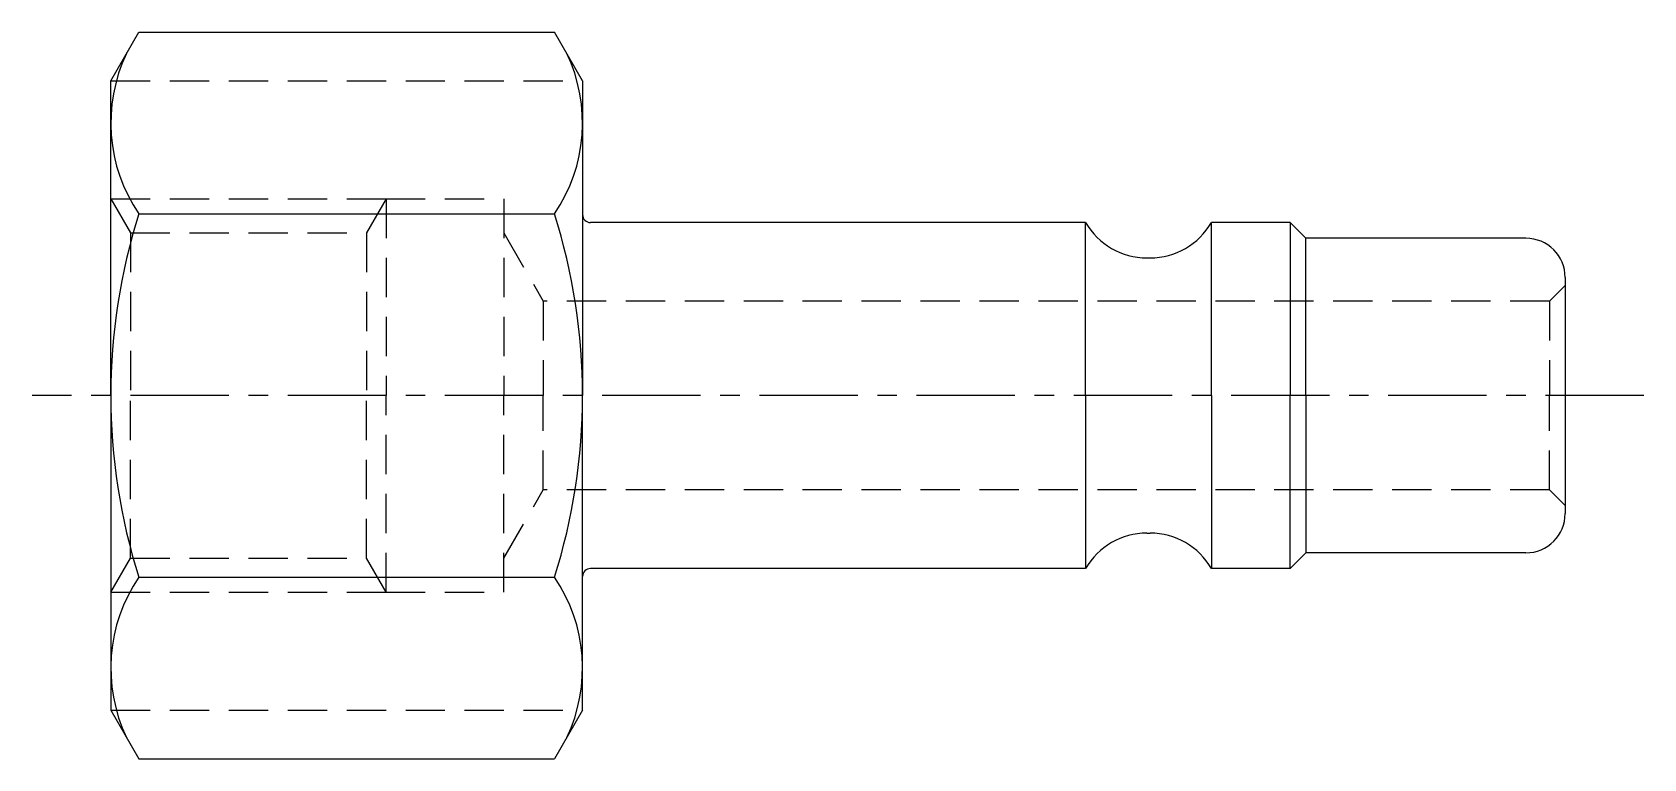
# Model space of a CAD drawing. Extents: x 0.5 to 30.1, y 0 to 42.6.
# Drawn here: x 9.58 to 30.08, y 33.37 to 42.61 of the extents above; entities outside this region: 2.
import ezdxf

# ---------------------------------------------------------------- set-up
doc = ezdxf.new("R2010")
doc.units = 0
doc.linetypes.add('CENTER', pattern=[2, 1.25, -0.25, 0.25, -0.25])
doc.linetypes.add('DASHED', pattern=[0.75, 0.5, -0.25])
doc.layers.get('0').update_dxf_attribs({"linetype": 'CONTINUOUS'})
doc.layers.add('CENTER', color=1, linetype='CENTER')
doc.styles.get("Standard").update_dxf_attribs({"font": 'txt.shx'})

# ---------------------------------------------------------------- blocks, each defined once
blk = doc.blocks.new('*U4')
at = {"color": 7, "linetype": 'CONTINUOUS'}
blk.add_text('MCPFSS5', height=3, dxfattribs=at).set_placement((0, 0))
blk = doc.blocks.new('*U5')
at = {"color": 7, "linetype": 'CONTINUOUS'}
blk.add_text('MCPFSS 5', height=3, dxfattribs=at).set_placement((0, 5))

msp = doc.modelspace()

# ---------------------------------------------------------------- linework, layer by layer
at = {"color": 7, "linetype": 'CONTINUOUS'}
for p, q in [((10.582, 41.986), (10.939, 42.605)), ((10.939, 42.605), (16.224, 42.605)), ((16.582, 41.986), (16.224, 42.605)), ((10.582, 37.986), (10.582, 41.986)), ((16.582, 41.986), (16.582, 40.286)), ((16.582, 41.986), (16.582, 37.986)), ((10.939, 40.296), (16.224, 40.296)), ((22.982, 40.186), (16.682, 40.186)), ((22.982, 37.986), (22.982, 40.186)), ((25.582, 40.186), (24.582, 40.186)), ((24.582, 37.986), (24.582, 40.186)), ((25.782, 39.986), (25.582, 40.186)), ((25.582, 40.186), (25.582, 37.986)), ((28.582, 39.986), (25.782, 39.986)), ((25.782, 37.986), (25.782, 39.986)), ((23.761, 39.736), (23.802, 39.736)), ((29.082, 39.486), (29.082, 37.986)), ((10.582, 37.986), (10.582, 33.986)), ((16.582, 33.986), (16.582, 37.986)), ((22.982, 37.986), (22.982, 35.786)), ((24.582, 37.986), (24.582, 35.786)), ((25.582, 35.786), (25.582, 37.986)), ((25.782, 37.986), (25.782, 35.986)), ((29.082, 37.986), (29.082, 36.486)), ((23.761, 36.236), (23.802, 36.236)), ((25.782, 35.986), (25.582, 35.786)), ((28.582, 35.986), (25.782, 35.986)), ((10.939, 35.677), (16.224, 35.677)), ((22.982, 35.786), (16.682, 35.786)), ((25.582, 35.786), (24.582, 35.786)), ((10.582, 33.986), (10.939, 33.368)), ((16.582, 33.986), (16.224, 33.368)), ((10.939, 33.368), (16.224, 33.368))]:
    msp.add_line(p, q, dxfattribs=at)
at = {"color": 3, "linetype": 'DASHED'}
for p, q in [((10.582, 41.986), (16.582, 41.986)), ((10.582, 40.486), (10.832, 40.053)), ((10.582, 40.486), (14.082, 40.486)), ((14.082, 40.486), (13.832, 40.053)), ((14.082, 40.486), (14.082, 37.986)), ((14.082, 40.486), (15.582, 40.486)), ((15.582, 40.486), (15.582, 37.986)), ((10.832, 40.053), (10.832, 37.986)), ((10.832, 40.053), (13.832, 40.053)), ((13.832, 40.053), (13.832, 37.986)), ((15.582, 40.053), (16.082, 39.186)), ((29.082, 39.386), (28.882, 39.186)), ((28.882, 39.186), (16.082, 39.186)), ((16.082, 39.186), (16.082, 37.986)), ((28.882, 39.186), (28.882, 37.986)), ((10.832, 35.919), (10.832, 37.986)), ((13.832, 35.919), (13.832, 37.986)), ((14.082, 35.486), (14.082, 37.986)), ((15.582, 35.486), (15.582, 37.986)), ((16.082, 36.786), (16.082, 37.986)), ((28.882, 36.786), (28.882, 37.986)), ((15.582, 35.919), (16.082, 36.786)), ((28.882, 36.786), (16.082, 36.786)), ((29.082, 36.586), (28.882, 36.786)), ((10.582, 35.486), (10.832, 35.919)), ((10.832, 35.919), (13.832, 35.919)), ((14.082, 35.486), (13.832, 35.919)), ((10.582, 35.486), (14.082, 35.486)), ((14.082, 35.486), (15.582, 35.486)), ((10.582, 33.986), (16.582, 33.986))]:
    msp.add_line(p, q, dxfattribs=at)
at = {"color": 7, "linetype": 'CONTINUOUS'}
for centre, radius, start, end in [((12.626, 41.451), 2.045, 154.3842, 214.3842), ((14.537, 41.451), 2.045, 325.6158, 25.6158), ((18.224, 37.986), 7.643, 162.412, 180), ((8.939, 37.986), 7.643, 0, 17.588), ((16.682, 40.286), 0.1, 180, 270), ((23.761, 40.636), 0.9, 210, 270), ((23.802, 40.636), 0.9, 270, 330), ((28.582, 39.486), 0.5, 0, 90), ((18.224, 37.986), 7.643, 180, 197.588), ((8.939, 37.986), 7.643, 342.412, 0), ((28.582, 36.486), 0.5, 270, 0), ((23.761, 35.336), 0.9, 90, 150), ((23.802, 35.336), 0.9, 30, 90), ((12.626, 34.522), 2.045, 145.6158, 205.6158), ((14.537, 34.522), 2.045, 334.3842, 34.3842), ((16.682, 35.686), 0.1, 90, 180)]:
    msp.add_arc(centre, radius, start, end, dxfattribs=at)
at = {"layer": 'CENTER', "color": 1, "linetype": 'CENTER'}
msp.add_line((30.082, 37.986), (9.582, 37.986), dxfattribs=at)

# ---------------------------------------------------------------- block references
at = {"color": 7, "linetype": 'CONTINUOUS'}
for name in ['*U5', '*U4']:
    msp.add_blockref(name, (0, 0), dxfattribs=at)

doc.saveas('drawing.dxf')
